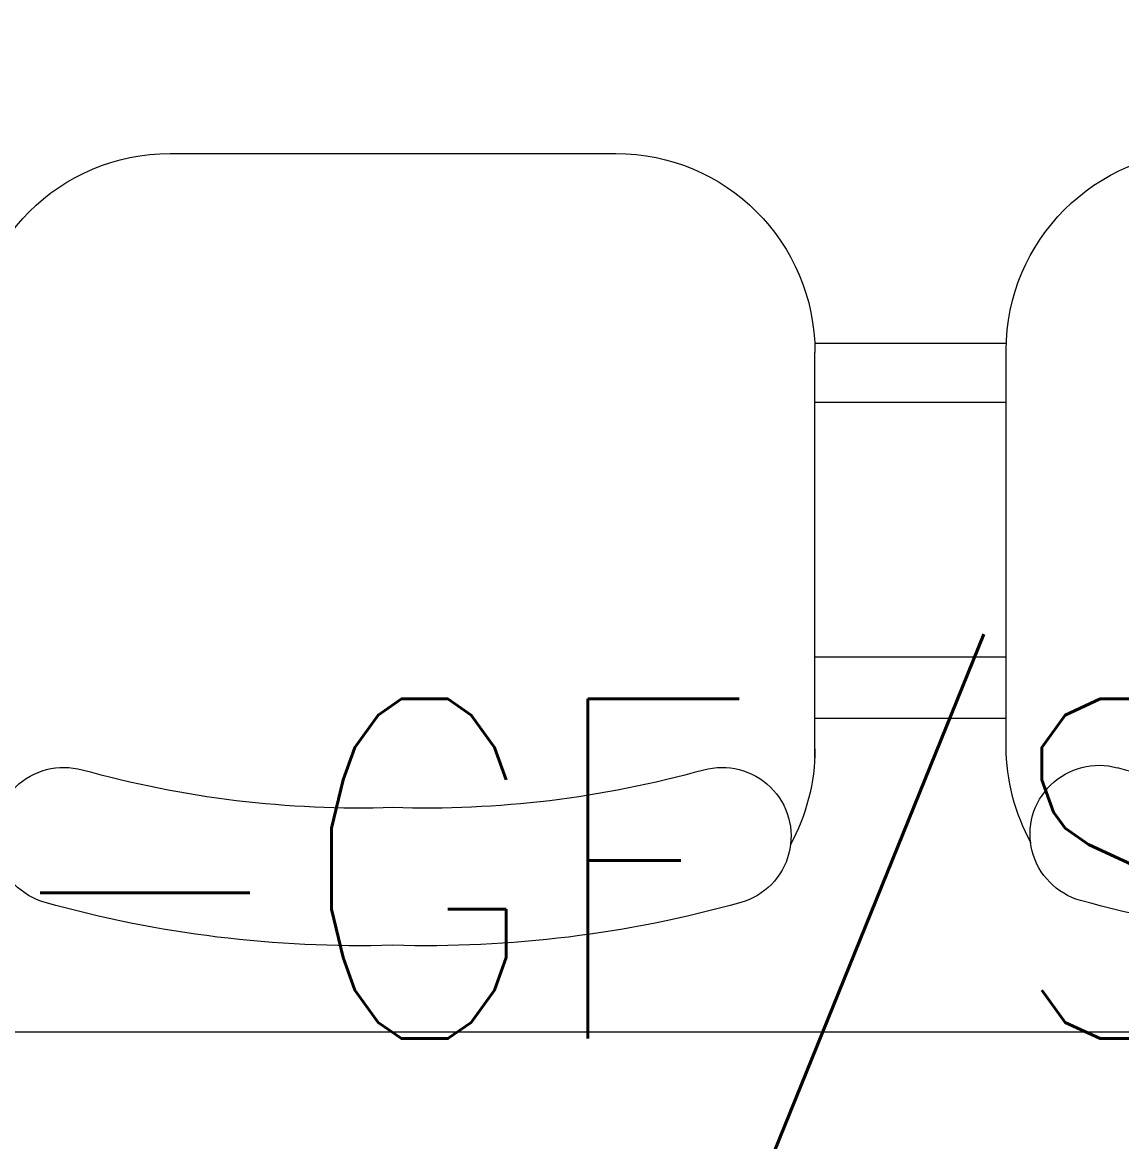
# Model space of a CAD drawing. Header units: inches. Extents: x -12418 to 242017, y -29325 to 19878.
# Drawn here: x 28308 to 28955, y -6412 to -5753 of the extents above; entities that cross this region are included whole.
import ezdxf
from ezdxf import colors
from ezdxf.entities.mleader import LeaderData, LeaderLine
from ezdxf.math import Vec2, Vec3

# ---------------------------------------------------------------- set-up
doc = ezdxf.new("R2010")
doc.units = ezdxf.units.IN
doc.header["$LTSCALE"] = 25
doc.header["$MEASUREMENT"] = 0
doc.linetypes.add('DASHDOT', pattern=[25.4, 12.7, -6.35, 0, -6.35])
doc.layers.get('0').update_dxf_attribs({"color": 8})
for name, color, linetype, lineweight in [('00-Ground Floor$0$LOADING', 253, 'Continuous', 5), ('00-Ground Floor$0$Walls', 251, 'Continuous', 5), ('E-LITE-CIRC', 6, 'Continuous', 25), ('E-LITE-CLNG-CNDT', 6, 'DASHDOT', 35)]:
    doc.layers.add(name, color=color, linetype=linetype, lineweight=lineweight)
doc.styles.add('DC_Simplex', font='SIMPLEX.shx', dxfattribs={"width": 0.7})

# ---------------------------------------------------------------- blocks, each defined once
blk = doc.blocks.new('00-Ground Floor$0$3seater')
at = {"layer": '00-Ground Floor$0$LOADING', "ltscale": 20}
for p, q in [((-957866.77, -382948.39, 0), (-957866.77, -383164.54, 0)), ((-957866.77, -382948.39, 0), (-957866.77, -383186.97, 0)), ((-957754.14, -382949.65, 0), (-957754.14, -383188.23, 0)), ((-957754.14, -382949.65, 0), (-957754.14, -383165.8, 0)), ((-957754.07, -382971.42, 0), (-957866.77, -382971.42, 0)), ((-957754.07, -383007.53, 0), (-957866.77, -383007.53, 0)), ((-957754.07, -383157.41, 0), (-957866.77, -383157.41, 0)), ((-957754.07, -383192.16, 0), (-957866.88, -383192.16, 0)), ((-958246.45, -383304.16, 0), (-957983.95, -383304.16, 0))]:
    blk.add_line(p, q, dxfattribs=at)
for centre, radius, start, end in [((-958134.69, -383525.02, 0), 687.41, 88.37526, 105.63897), ((-958095.71, -383525.02, 0), 687.41, 74.36103, 91.62474), ((-957525.19, -383526.29, 0), 687.41, 88.37526, 105.63897), ((-958309.08, -382902.08, 0), 40.52, 105.63896, 285.63897), ((-957921.33, -382902.08, 0), 40.52, 254.36103, 74.36104), ((-957699.58, -382903.34, 0), 40.52, 105.63896, 285.63897), ((-957983.95, -382953.6, 0), 117.19, 0, 28.96988), ((-957636.95, -382954.87, 0), 117.19, 151.03012, 180), ((-958134.69, -383525.02, 0), 606.38, 88.15806, 105.63897), ((-958095.71, -383525.02, 0), 606.38, 74.36103, 91.84194), ((-957525.19, -383526.29, 0), 606.38, 88.15806, 105.63897), ((-958246.45, -383186.97, 0), 117.19, 180, 270), ((-957983.95, -383186.97, 0), 117.19, 270, 0), ((-957636.95, -383188.23, 0), 117.19, 180, 270)]:
    blk.add_arc(centre, radius, start, end, dxfattribs=at)
blk = doc.blocks.new('00-Ground Floor')
at = {"layer": '00-Ground Floor$0$Walls'}
blk.add_line((23949.51, -6347.43, 0), (29549.51, -6347.43, 0), dxfattribs=at)
at = {"layer": '00-Ground Floor$0$LOADING', "xscale": -1, "rotation": 180}
blk.add_blockref('00-Ground Floor$0$3seater', (986641.16, -389134.36, 0), dxfattribs=at)
blk = doc.blocks.new('ARR0W')
at = {"color": 45}
blk.add_ellipse((0, 0), major_axis=(0.4, 0), ratio=0.4, dxfattribs=at)
at = {"color": 45, "ltscale": 0.5}
blk.add_solid([(-1.4, 0.1667), (-0.4, 0), (-1.4, -0.1667)], dxfattribs=at)

msp = doc.modelspace()

# ---------------------------------------------------------------- block references
at = {"layer": 'E-LITE-CLNG-CNDT'}
msp.add_blockref('00-Ground Floor', (0, 0), dxfattribs=at)

# ---------------------------------------------------------------- leaders
at = {"layer": 'E-LITE-CIRC'}
ml = msp.add_multileader_mtext('Standard', dxfattribs=at)
ml.set_content('{\\Fdc_el_romans|c0;\\W0.8;TO\\Fromans|c0; \\Fsimplex|c0;UPP-GF/S7}', color=256, style='DC_Simplex')
ml.set_leader_properties()
ml.set_arrow_properties(name='ARR0W')
ml.build(insert=Vec2(0, 0))
ml.multileader.update_dxf_attribs({"dogleg_length": 200, "arrow_head_size": 140, "scale": 100})
ctx = ml.context
ctx.base_point, ctx.scale, ctx.char_height, ctx.arrow_head_size, ctx.landing_gap_size, ctx.plane_origin, ctx.plane_x_axis, ctx.plane_y_axis = Vec3(27305.21, -6284.72), 100, 200, 140, 140, Vec3(43072.02, -12183.16), Vec3(1, 0.000001, 0), Vec3(-0.000001, 1, 0)
notes = []
notes.append((ctx, [(0, (1, 1, 0), (27196.42, -6284.72), (1, 0.000001, 0), 108.79, [(0, [(26593.91, -5797.85)], 0, [])])]))
ctx.mtext.insert, ctx.mtext.text_direction, ctx.mtext.rotation, ctx.mtext.flow_direction = Vec3(27445.21, -6151.39), Vec3(1, 0.000001, 0), 0.000001, 5
for ctx, leaders in notes:
    for number, flags, end, landing, length, lines in leaders:
        leader = LeaderData()
        leader.index, (leader.has_last_leader_line, leader.has_dogleg_vector, leader.attachment_direction) = number, flags
        leader.last_leader_point, leader.dogleg_vector, leader.dogleg_length = Vec3(end), Vec3(landing), length
        for number, points, colour, breaks in lines:
            line = LeaderLine()
            line.index, line.vertices, line.color, line.breaks = number, Vec3.list(points), colors.encode_raw_color(colour), breaks
            leader.lines.append(line)
        ctx.leaders.append(leader)

doc.saveas('drawing.dxf')
